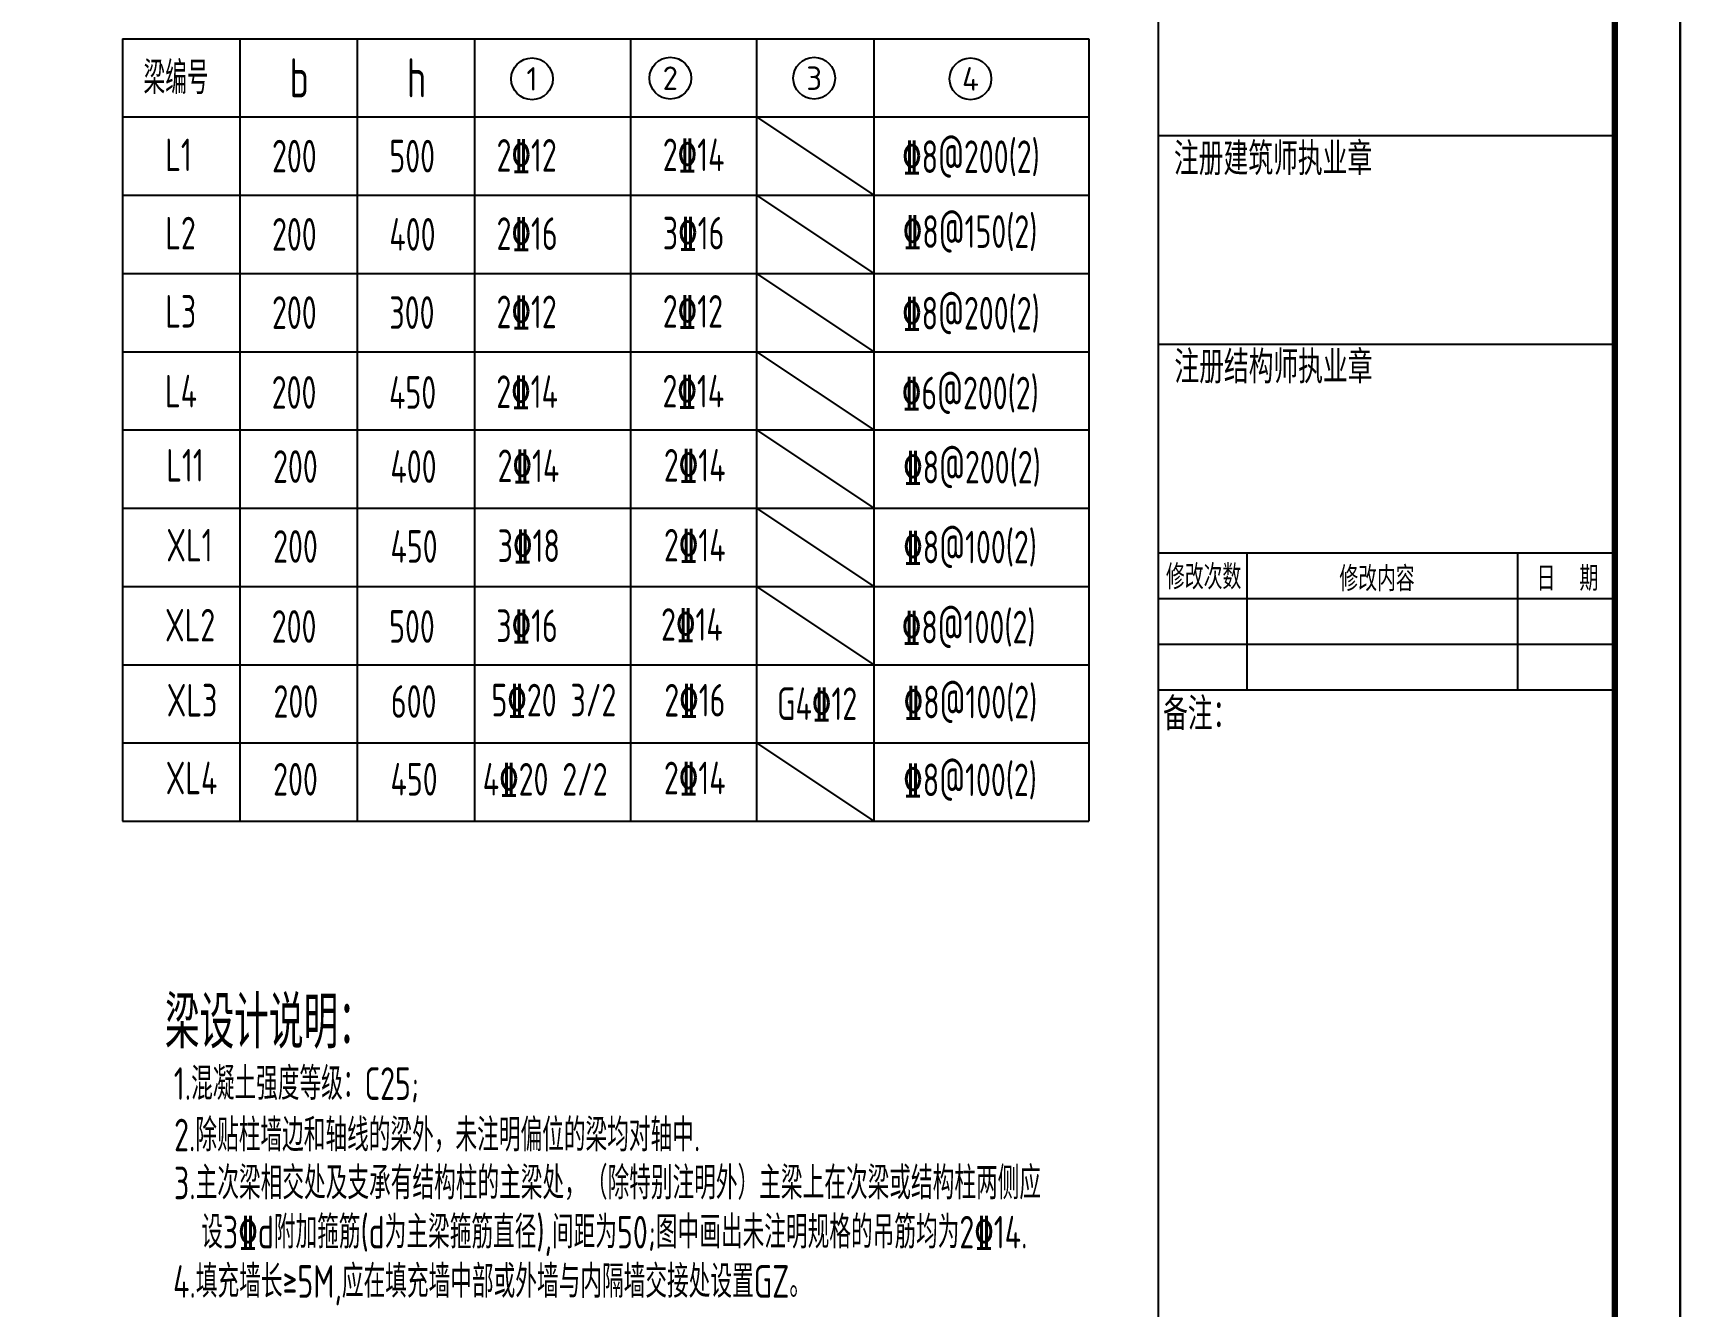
# Model space of a CAD drawing. Extents: x 580289 to 1106878, y -144605 to 78052.
# Drawn here: x 907528 to 932794, y -33716 to -14192 of the extents above; entities that cross this region are included whole.
import ezdxf
from ezdxf.enums import TextEntityAlignment as Align

# ---------------------------------------------------------------- set-up
doc = ezdxf.new("R2010")
doc.units = 0
doc.header["$LTSCALE"] = 100
doc.layers.get('0').update_dxf_attribs({"linetype": 'CONTINUOUS'})
for name, color, linetype in [('LAYER2', 7, 'CONTINUOUS'), ('PDIM', 3, 'CONTINUOUS'), ('TAB', 7, 'CONTINUOUS'), ('TEXT', 2, 'CONTINUOUS'), ('T图框', 7, 'CONTINUOUS'), ('图框', 254, 'CONTINUOUS')]:
    doc.layers.add(name, color=color, linetype=linetype)
doc.styles.add('HZTXT2', font='tssdeng.shx', dxfattribs={"width": 0.7, "bigfont": 'tssdchn.shx'})
doc.styles.get("Standard").update_dxf_attribs({"font": 'tssdeng.shx', "width": 0.7, "bigfont": 'tssdchn.shx'})

# ---------------------------------------------------------------- blocks, each defined once
blk = doc.blocks.new('AXI0')
blk.add_circle((0, 0), 400)
blk.add_attdef('AXIS', text='', height=450).set_placement((0, 0), align=Align.MIDDLE)
blk = doc.blocks.new('A$C72C84CBD')
at = {"layer": '图框', "color": 0}
for p, q in [((76100, 1000), (76100, 58400)), ((76100, 47932), (83100, 47932)), ((76100, 44732), (83100, 44732)), ((76100, 41532), (83100, 41532)), ((77453, 41532), (77453, 39432)), ((81606, 41532), (81606, 39432)), ((76100, 40832), (83100, 40832)), ((76100, 40132), (83100, 40132)), ((76100, 39432), (83100, 39432))]:
    blk.add_line(p, q, dxfattribs=at)
for points in [[(0, 0), (0, 59400), (84100, 59400), (84100, 0)], [(0, 0), (84100, 0), (84100, 59400), (0, 59400)]]:
    blk.add_lwpolyline(points, close=True, dxfattribs=at)
at = {"layer": '图框', "color": 0, "const_width": 100}
blk.add_lwpolyline([(2500, 1000), (83100, 1000), (83100, 58400), (2500, 58400)], close=True, dxfattribs=at)
at = {"layer": '图框', "color": 0, "style": 'HZTXT2', "width": 0.8}
for s, height, p in [('注册建筑师执业章', 500, (77857, 47602)), ('注册结构师执业章', 500, (77863, 44409)), ('修改次数', 380, (76792, 41181)), ('修改内容', 380, (79452, 41154)), ('日  期', 380, (82372, 41154)), ('备注：', 500, (76740, 39089))]:
    blk.add_text(s, height=height, dxfattribs=at).set_placement(p, align=Align.MIDDLE)
blk = doc.blocks.new('图框')
at = {"layer": 'T图框', "color": 4}
blk.add_blockref('A$C72C84CBD', (602717, 102744), dxfattribs=at)

msp = doc.modelspace()

# ---------------------------------------------------------------- linework, layer by layer
at = {"layer": 'LAYER2'}
for p, q in [((918629.4, -15480.8), (920429.4, -16680.8)), ((918629.4, -16680.8), (920429.4, -17880.8)), ((918629.4, -17880.8), (920429.4, -19080.8)), ((918629.4, -19080.8), (920429.4, -20280.8)), ((918629.4, -20280.8), (920429.4, -21480.8)), ((918629.4, -21480.8), (920429.4, -22680.8)), ((918629.4, -22680.8), (920429.4, -23880.8)), ((918629.4, -25080.8), (920429.4, -26280.8))]:
    msp.add_line(p, q, dxfattribs=at)
at = {"layer": 'TAB'}
for p, q in [((908903.9, -14280.8), (923722.9, -14280.8)), ((908903.9, -14280.8), (908903.9, -20280.8)), ((910703.9, -14280.8), (910703.9, -20280.8)), ((912503.9, -14280.8), (912503.9, -20280.8)), ((914303.9, -14280.8), (914303.9, -20280.8)), ((916692.6, -14280.8), (916692.6, -20280.8)), ((918629.4, -14280.8), (918629.4, -20280.8)), ((920429.4, -14280.8), (920429.4, -20280.8)), ((923722.9, -14280.8), (923722.9, -20280.8)), ((908903.9, -15480.8), (923722.9, -15480.8)), ((908903.9, -15480.8), (908903.9, -21480.8)), ((910703.9, -15480.8), (910703.9, -21480.8)), ((912503.9, -15480.8), (912503.9, -21480.8)), ((914303.9, -15480.8), (914303.9, -21480.8)), ((916692.6, -15480.8), (916692.6, -21480.8)), ((918629.4, -15480.8), (918629.4, -21480.8)), ((920429.4, -15480.8), (920429.4, -21480.8)), ((923722.9, -15480.8), (923722.9, -21480.8)), ((908903.9, -16680.8), (923722.9, -16680.8)), ((908903.9, -17880.8), (923722.9, -17880.8)), ((908903.9, -17880.8), (908903.9, -20280.8)), ((910703.9, -17880.8), (910703.9, -20280.8)), ((912503.9, -17880.8), (912503.9, -20280.8)), ((914303.9, -17880.8), (914303.9, -20280.8)), ((916692.6, -17880.8), (916692.6, -20280.8)), ((918629.4, -17880.8), (918629.4, -20280.8)), ((920429.4, -17880.8), (920429.4, -20280.8)), ((923722.9, -17880.8), (923722.9, -20280.8)), ((908903.9, -19080.8), (923722.9, -19080.8)), ((908903.9, -19080.8), (908903.9, -20280.8)), ((908903.9, -19080.8), (908903.9, -21480.8)), ((910703.9, -19080.8), (910703.9, -20280.8)), ((910703.9, -19080.8), (910703.9, -21480.8)), ((912503.9, -19080.8), (912503.9, -20280.8)), ((912503.9, -19080.8), (912503.9, -21480.8)), ((914303.9, -19080.8), (914303.9, -20280.8)), ((914303.9, -19080.8), (914303.9, -21480.8)), ((916692.6, -19080.8), (916692.6, -20280.8)), ((916692.6, -19080.8), (916692.6, -21480.8)), ((918629.4, -19080.8), (918629.4, -20280.8)), ((918629.4, -19080.8), (918629.4, -21480.8)), ((920429.4, -19080.8), (920429.4, -20280.8)), ((920429.4, -19080.8), (920429.4, -21480.8)), ((923722.9, -19080.8), (923722.9, -20280.8)), ((923722.9, -19080.8), (923722.9, -21480.8)), ((908903.9, -20280.8), (923722.9, -20280.8)), ((908903.9, -20280.8), (923722.9, -20280.8)), ((908903.9, -20280.8), (908903.9, -21480.8)), ((910703.9, -20280.8), (910703.9, -21480.8)), ((912503.9, -20280.8), (912503.9, -21480.8)), ((914303.9, -20280.8), (914303.9, -21480.8)), ((916692.6, -20280.8), (916692.6, -21480.8)), ((918629.4, -20280.8), (918629.4, -21480.8)), ((920429.4, -20280.8), (920429.4, -21480.8)), ((923722.9, -20280.8), (923722.9, -21480.8)), ((908903.9, -21480.8), (908903.9, -23880.8)), ((908903.9, -21480.8), (908903.9, -26280.8)), ((908903.9, -21480.8), (908903.9, -26280.8)), ((908903.9, -21480.8), (908903.9, -26280.8)), ((908903.9, -21480.8), (923722.9, -21480.8)), ((908903.9, -21480.8), (923722.9, -21480.8)), ((910703.9, -21480.8), (910703.9, -23880.8)), ((910703.9, -21480.8), (910703.9, -26280.8)), ((910703.9, -21480.8), (910703.9, -26280.8)), ((912503.9, -21480.8), (912503.9, -23880.8)), ((912503.9, -21480.8), (912503.9, -26280.8)), ((912503.9, -21480.8), (912503.9, -26280.8)), ((912503.9, -21480.8), (912503.9, -26280.8)), ((914303.9, -21480.8), (914303.9, -23880.8)), ((914303.9, -21480.8), (914303.9, -26280.8)), ((914303.9, -21480.8), (914303.9, -26280.8)), ((914303.9, -21480.8), (914303.9, -26280.8)), ((916692.6, -21480.8), (916692.6, -23880.8)), ((916692.6, -21480.8), (916692.6, -26280.8)), ((916692.6, -21480.8), (916692.6, -26280.8)), ((916692.6, -21480.8), (916692.6, -26280.8)), ((918629.4, -21480.8), (918629.4, -23880.8)), ((918629.4, -21480.8), (918629.4, -26280.8)), ((918629.4, -21480.8), (918629.4, -26280.8)), ((918629.4, -21480.8), (918629.4, -26280.8)), ((920429.4, -21480.8), (920429.4, -23880.8)), ((920429.4, -21480.8), (920429.4, -26280.8)), ((920429.4, -21480.8), (920429.4, -26280.8)), ((920429.4, -21480.8), (920429.4, -26280.8)), ((923722.9, -21480.8), (923722.9, -23880.8)), ((923722.9, -21480.8), (923722.9, -26280.8)), ((923722.9, -21480.8), (923722.9, -26280.8)), ((923722.9, -21480.8), (923722.9, -26280.8)), ((908903.9, -22680.8), (923722.9, -22680.8)), ((908903.9, -23880.8), (923722.9, -23880.8)), ((908903.9, -25080.8), (923722.9, -25080.8)), ((908903.9, -26280.8), (923722.9, -26280.8))]:
    msp.add_line(p, q, dxfattribs=at)

# ---------------------------------------------------------------- block references
at = {"layer": 'PDIM', "xscale": 0.8000000000465661, "yscale": 0.8000000000465661, "zscale": 0.8}
for p, values in [((915183.5, -14896.1), {'AXIS': '1'}), ((917304.8, -14885.7), {'AXIS': '2'}), ((919512, -14885.7), {'AXIS': '3'}), ((921909.2, -14896.1), {'AXIS': '4'})]:
    msp.add_blockref('AXI0', p, dxfattribs=at).add_auto_attribs(values)
at = {"layer": 'T图框'}
msp.add_blockref('图框', (245976.7, -166440.6), dxfattribs=at)

# ---------------------------------------------------------------- texts
at = {"layer": 'TEXT', "width": 0.7}
for s, height, p in [('梁编号', 500, (909224.6, -15130.8)), ('b', 600, (911463.9, -15180.8)), ('h', 600, (913263.9, -15180.8)), ('L1', 500, (909557.7, -16311.2)), ('200', 500, (911195.6, -16330.8)), ('500', 500, (912995.6, -16330.8)), ('2%%13212', 500, (914639.9, -16319.6)), ('2\x8414', 500, (917189.8, -16311.4)), ('%%1328@200(2)', 500, (920860.5, -16339.8)), ('\x848@150(2)', 500, (920870.8, -17488.4)), ('L2', 500, (909557.7, -17511.2)), ('200', 500, (911195.6, -17530.8)), ('400', 500, (912995.6, -17530.8)), ('2\x8416', 500, (914639.9, -17519.6)), ('3%%13216', 500, (917189.8, -17511.4)), ('%%1328@200(2)', 500, (920860.5, -18739.8)), ('L3', 500, (909557.7, -18711.2)), ('200', 500, (911195.6, -18730.8)), ('300', 500, (912995.6, -18730.8)), ('2%%13212', 500, (914639.9, -18719.6)), ('2%%13212', 500, (917189.8, -18711.4)), ('L4', 500, (909553.2, -19935)), ('450', 500, (912991.1, -19954.7)), ('2\x8414', 500, (914635.4, -19943.4)), ('2\x8414', 500, (917185.4, -19935.2)), ('\x846@200(2)', 500, (920856, -19963.6)), ('200', 500, (911191.1, -19954.7)), ('L11', 500, (909573.7, -21072)), ('200', 500, (911211.6, -21091.6)), ('400', 500, (913011.6, -21091.6)), ('2\x8414', 500, (914655.9, -21080.4)), ('2\x8414', 500, (917205.9, -21072.1)), ('%%1328@200(2)', 500, (920876.5, -21100.6)), ('XL1', 500, (909574.9, -22297.4)), ('200', 500, (911212.8, -22317)), ('450', 500, (913012.8, -22317)), ('3%%13218', 500, (914657.1, -22305.8)), ('2\x8414', 500, (917207.1, -22297.5)), ('\x848@100(2)', 500, (920877.7, -22326)), ('\x848@100(2)', 500, (920856.4, -23552.7)), ('XL2', 500, (909553.6, -23524.1)), ('200', 500, (911191.5, -23543.7)), ('500', 500, (912991.5, -23543.7)), ('3\x8416', 500, (914635.8, -23532.5)), ('2%%13214', 500, (917162.7, -23513.5)), ('XL3', 500, (909580.7, -24674.6)), ('200', 500, (911218.7, -24694.2)), ('600', 500, (913018.7, -24694.2)), ('5\x8420 3/2', 500, (914561.4, -24672.8)), ('2\x8416', 500, (917212.9, -24674.7)), ('G4%%13212', 500, (918942, -24728.3)), ('\x848@100(2)', 500, (920883.6, -24703.2)), ('XL4', 500, (909564.4, -25867.4)), ('200', 500, (911212.8, -25887.1)), ('450', 500, (913012.8, -25887.1)), ('4%%13220 2/2 ', 500, (914427.7, -25887)), ('2%%13214', 500, (917207.1, -25867.6)), ('\x848@100(2)', 500, (920877.7, -25896.1)), ('梁设计说明：', 800, (909551.9, -29764.9)), ('1.混凝土强度等级：C25;', 500, (909688.6, -30554.5)), ('2.除贴柱墙边和轴线的梁外，未注明偏位的梁均对轴中.', 500, (909693.3, -31343.1)), ('3.主次梁相交处及支承有结构柱的主梁处，（除特别注明外）主梁上在次梁或结构柱两侧应', 500, (909691, -32078.3, 690.8)), ('设3\x84d附加箍筋(d为主梁箍筋直径),间距为50;图中画出未注明规格的吊筋均为2\x8414.', 500, (910109.8, -32832.2, 690.8)), ('4.填充墙长≥5M,应在填充墙中部或外墙与内隔墙交接处设置GZ。', 500, (909677.9, -33588.4, 690.8))]:
    msp.add_text(s, height=height, dxfattribs=at).set_placement(p)

doc.saveas('drawing.dxf')
